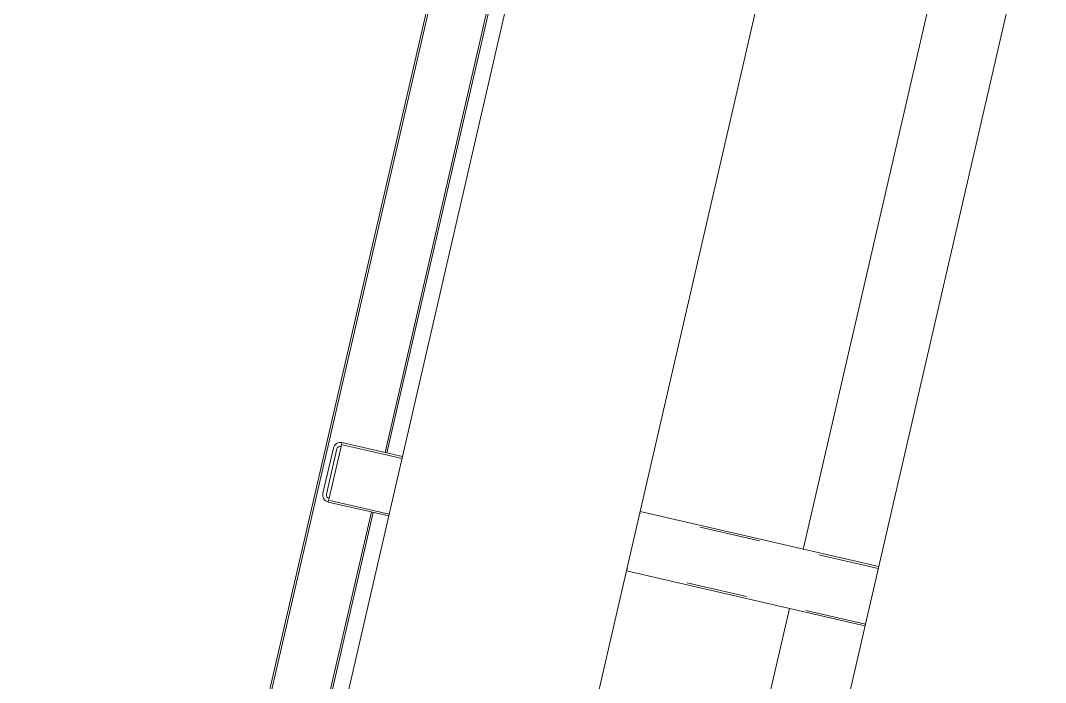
# Model space of a CAD drawing. Header units: metres. Extents: x 118 to 451, y -76 to 55.
# Drawn here: x 314.536 to 316.217, y -28.699 to -27.613 of the extents above; entities that cross this region are included whole.
import ezdxf

# ---------------------------------------------------------------- set-up
doc = ezdxf.new("R2010")
doc.units = ezdxf.units.M
doc.linetypes.add('Hidden', pattern=[0.007144, 0.004763, -0.002381])
for name, color, linetype, lineweight in [('A-DETL-MBND', 7, 'Continuous', 9), ('P-PIPE', 7, 'Continuous', 9), ('S-BEAM', 7, 'Continuous', 9), ('S-COLS', 7, 'Continuous', 9)]:
    doc.layers.add(name, color=color, linetype=linetype, lineweight=lineweight)

# ---------------------------------------------------------------- blocks, each defined once
blk = doc.blocks.new('RHS-Rectangular Hollow Section - 100 x 100-1771834-Nivel Top-EC')
at = {"layer": 'S-BEAM'}
for p, q in [((-1.2179, 0.05), (-1.3198, 0.05)), ((-1.3198, 0.05), (-1.3198, 0.0436)), ((-1.3198, -0.0436), (-1.3198, 0.0436)), ((-0.4163, 0.05), (-0.8179, 0.05)), ((-1.3198, -0.0436), (-1.3198, -0.05)), ((-1.3198, -0.05), (-1.2179, -0.05)), ((-0.8179, -0.05), (-0.4163, -0.05))]:
    blk.add_line(p, q, dxfattribs=at)
at = {"layer": 'S-BEAM', "linetype": 'Hidden'}
for p, q in [((-1.2179, 0.0468), (-1.3198, 0.0468)), ((-0.4163, 0.0468), (-0.8179, 0.0468)), ((-1.2179, -0.0468), (-1.3198, -0.0468)), ((-0.4163, -0.0468), (-0.8179, -0.0468))]:
    blk.add_line(p, q, dxfattribs=at)
blk = doc.blocks.new('FCA_N_Columna de acero - 100x100mm-V32-Nivel Top-EC')
at = {"layer": 'S-COLS'}
for p, q in [((0.044, -0.038), (0.044, 0.038)), ((0.05, 0.038), (0.05, -0.038))]:
    blk.add_line(p, q, dxfattribs=at)
for centre, radius, start, end in [((0.038, 0.038), 0.012, 360, 88.0904), ((0.038, 0.038), 0.006, 360, 86.1809), ((0.038, -0.038), 0.012, 271.9096, 360), ((0.038, -0.038), 0.006, 273.8191, 360)]:
    blk.add_arc(centre, radius, start, end, dxfattribs=at)
blk = doc.blocks.new('RHS-Rectangular Hollow Section - 100 x 100-1771747-Nivel Top-EC')
at = {"layer": 'A-DETL-MBND'}
for p, q in [((1.9801, 0.05), (-1.8924, 0.05)), ((1.9801, 0.0468), (-1.8922, 0.0468)), ((0.0632, -0.0468), (-1.8523, -0.0468)), ((-1.8521, -0.05), (0.0632, -0.05)), ((1.8801, -0.0468), (0.1632, -0.0468)), ((0.1632, -0.05), (1.8801, -0.05))]:
    blk.add_line(p, q, dxfattribs=at)

msp = doc.modelspace()

# ---------------------------------------------------------------- linework, layer by layer
at = {"layer": 'P-PIPE', "color": 253, "true_color": 0xaaaaaa}
for p, q in [((315.8051, -25.5461), (314.13, -32.8021)), ((314.5197, -32.892), (316.1949, -25.6361)), ((316.5862, -25.7264), (314.8766, -33.1315)), ((316.2063, -26.807), (315.8199, -28.4806)), ((315.7976, -28.5774), (315.367, -30.4424))]:
    msp.add_line(p, q, dxfattribs=at)

# ---------------------------------------------------------------- block references
at = {"layer": 'A-DETL-MBND', "rotation": 76.99999999999986}
msp.add_blockref('RHS-Rectangular Hollow Section - 100 x 100-1771747-Nivel Top-EC', (315.0519, -28.4703), dxfattribs=at)
at = {"layer": 'S-BEAM', "linetype": 'Hidden', "rotation": 347.0000000000002}
msp.add_blockref('RHS-Rectangular Hollow Section - 100 x 100-1771834-Nivel Top-EC', (316.3382, -28.6511), dxfattribs=at)
at = {"layer": 'S-COLS', "rotation": 167}
msp.add_blockref('FCA_N_Columna de acero - 100x100mm-V32-Nivel Top-EC', (315.0896, -28.3628), dxfattribs=at)

doc.saveas('drawing.dxf')
